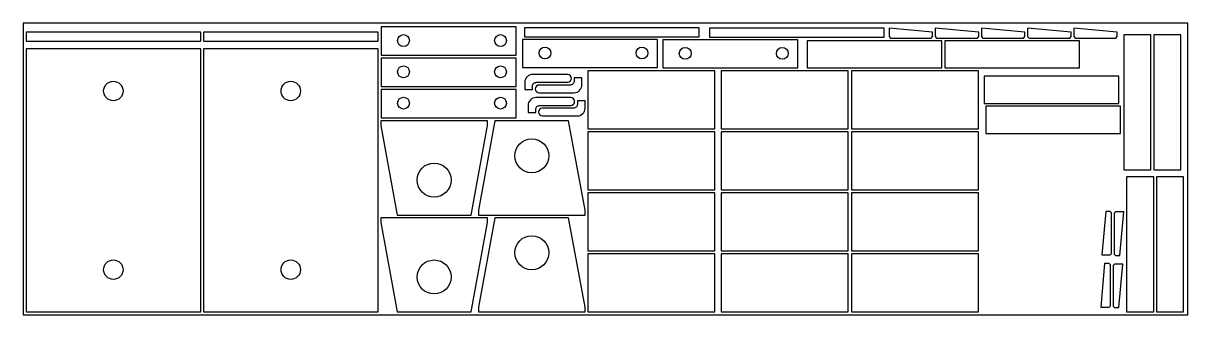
# Model space of a CAD drawing. Header units: metres. Extents: x 0 to 6000, y 0 to 1500.
import ezdxf

# ---------------------------------------------------------------- set-up
doc = ezdxf.new("R2010")
doc.units = ezdxf.units.M

msp = doc.modelspace()

# ---------------------------------------------------------------- linework, layer by layer
for points in [[(0, 0), (6000, 0), (6000, 1500), (0, 1500)], [(14, 1408.2), (914, 1408.2), (914, 1454.2), (14, 1454.2)], [(928.1, 1408.5), (1828.1, 1408.5), (1828.1, 1454.5), (928.1, 1454.5)], [(1844.1, 1481.2), (1844.1, 1336.2), (2539.1, 1336.2), (2539.1, 1481.2)], [(2582.8, 1431.2), (3482.8, 1431.2), (3482.8, 1477.2), (2582.8, 1477.2)], [(3535.9, 1429.3), (4435.9, 1429.3), (4435.9, 1475.3), (3535.9, 1475.3)], [(4468.3, 1424.3), (4678.3, 1424.3), (4685.3, 1431.3), (4685.3, 1454.3), (4461.3, 1474.3), (4461.3, 1431.3)], [(4706.3, 1424.3), (4916.3, 1424.3), (4923.3, 1431.3), (4923.3, 1454.3), (4699.3, 1474.3), (4699.3, 1431.3)], [(4944.3, 1424.3), (5154.3, 1424.3), (5161.3, 1431.3), (5161.3, 1454.3), (4937.3, 1474.3), (4937.3, 1431.3)], [(5182.3, 1424.3), (5392.3, 1424.3), (5399.3, 1431.3), (5399.3, 1454.3), (5175.3, 1474.3), (5175.3, 1431.3)], [(5420.3, 1424.3), (5630.3, 1424.3), (5637.3, 1431.3), (5637.3, 1454.3), (5413.3, 1474.3), (5413.3, 1431.3)], [(5810.6, 1440.9), (5670.6, 1440.9), (5670.6, 745.9), (5810.6, 745.9)], [(5964.6, 1440.9), (5824.6, 1440.9), (5824.6, 745.9), (5964.6, 745.9)], [(2572.9, 1417.1), (2572.9, 1272.1), (3267.9, 1272.1), (3267.9, 1417.1)], [(3295.8, 1415.2), (3295.8, 1270.2), (3990.8, 1270.2), (3990.8, 1415.2)], [(4038.6, 1410.2), (4038.6, 1270.2), (4733.6, 1270.2), (4733.6, 1410.2)], [(4747.7, 1410.2), (4747.7, 1270.2), (5442.7, 1270.2), (5442.7, 1410.2)], [(14, 1369.1), (14, 14), (914, 14), (914, 1369.1)], [(928.1, 1369.1), (928.1, 14), (1828.1, 14), (1828.1, 1369.1)], [(1844.1, 1320.2), (1844.1, 1175.2), (2539.1, 1175.2), (2539.1, 1320.2)], [(2909.1, 956.1), (3564.1, 956.1), (3564.1, 1256.1), (2909.1, 1256.1)], [(3596.1, 956.2), (4251.1, 956.2), (4251.1, 1256.2), (3596.1, 1256.2)], [(4267.2, 956.2), (4922.2, 956.2), (4922.2, 1256.2), (4267.2, 1256.2)], [(4950.4, 1227.3), (4950.4, 1087.3), (5645.4, 1087.3), (5645.4, 1227.3)], [(1844.1, 1159.1), (1844.1, 1014.1), (2539.1, 1014.1), (2539.1, 1159.1)], [(4959.3, 1073.3), (4959.3, 933.3), (5654.3, 933.3), (5654.3, 1073.3)], [(1927.1, 513.1), (2307.1, 513.1), (2392.1, 973.1), (2392.1, 998.1), (1842.1, 998.1), (1842.1, 973.1)], [(2810, 998.1), (2430, 998.1), (2345, 538.1), (2345, 513.1), (2895, 513.1), (2895, 538.1)], [(2909.1, 642.1), (3564.1, 642.1), (3564.1, 942.1), (2909.1, 942.1)], [(3596.1, 642.1), (4251.1, 642.1), (4251.1, 942.1), (3596.1, 942.1)], [(4267.2, 642.1), (4922.2, 642.1), (4922.2, 942.1), (4267.2, 942.1)], [(5824.8, 709), (5684.8, 709), (5684.8, 14), (5824.8, 14)], [(5978.9, 709), (5838.9, 709), (5838.9, 14), (5978.9, 14)], [(2909.1, 328.1), (3564.1, 328.1), (3564.1, 628.1), (2909.1, 628.1)], [(3596.1, 328.1), (4251.1, 328.1), (4251.1, 628.1), (3596.1, 628.1)], [(4267.2, 328.1), (4922.2, 328.1), (4922.2, 628.1), (4267.2, 628.1)], [(1927.1, 14), (2307.1, 14), (2392.1, 474), (2392.1, 499), (1842.1, 499), (1842.1, 474)], [(2810, 499), (2430, 499), (2345, 39), (2345, 14), (2895, 14), (2895, 39)], [(5607.4, 314.9), (5607.4, 524.9), (5600.4, 531.9), (5577.4, 531.9), (5557.4, 307.9), (5600.4, 307.9)], [(5620.8, 522), (5620.8, 312), (5627.8, 305), (5650.8, 305), (5670.8, 529), (5627.8, 529)], [(2909.1, 14), (3564.1, 14), (3564.1, 314), (2909.1, 314)], [(3596.1, 14), (4251.1, 14), (4251.1, 314), (3596.1, 314)], [(4267.2, 14), (4922.2, 14), (4922.2, 314), (4267.2, 314)], [(5601.9, 46.2), (5601.9, 256.2), (5594.9, 263.2), (5571.9, 263.2), (5551.9, 39.2), (5594.9, 39.2)], [(5615.2, 253.3), (5615.2, 43.3), (5622.2, 36.3), (5645.2, 36.3), (5665.2, 260.3), (5622.2, 260.3)]]:
    msp.add_lwpolyline(points, close=True)
for points in [[(1959.1, 1441.7, -1), (1959.1, 1380.7, -1)], [(2459.1, 1441.7, -1), (2459.1, 1380.7, -1)], [(2687.9, 1377.6, -1), (2687.9, 1316.6, -1)], [(3187.9, 1377.6, -1), (3187.9, 1316.6, -1)], [(3410.8, 1375.8, -1), (3410.8, 1314.8, -1)], [(3910.8, 1375.8, -1), (3910.8, 1314.8, -1)], [(1959.1, 1280.7, -1), (1959.1, 1219.7, -1)], [(2459.1, 1280.7, -1), (2459.1, 1219.7, -1)], [(464.1, 1201.6, -1), (464.1, 1101.6, -1)], [(1378.1, 1201.6, -1), (1378.1, 1101.6, -1)], [(2644.3, 1196.5), (2804.3, 1196.5, 1), (2804.3, 1236.5), (2624.3, 1236.5, 0.414214), (2584.3, 1196.5), (2584.3, 1159.5), (2624.3, 1159.5), (2624.3, 1176.5, -0.414214)], [(2818.3, 1182.4), (2658.3, 1182.4, 1), (2658.3, 1142.4), (2838.3, 1142.4, 0.414214), (2878.3, 1182.4), (2878.3, 1219.4), (2838.3, 1219.4), (2838.3, 1202.4, -0.414214)], [(1959.1, 1119.6, -1), (1959.1, 1058.6, -1)], [(2459.1, 1119.6, -1), (2459.1, 1058.6, -1)], [(2661, 1077.3), (2821, 1077.3, 1), (2821, 1117.3), (2641, 1117.3, 0.414214), (2601, 1077.3), (2601, 1040.3), (2641, 1040.3), (2641, 1057.3, -0.414214)], [(2835, 1063.2), (2675, 1063.2, 1), (2675, 1023.2), (2855, 1023.2, 0.414214), (2895, 1063.2), (2895, 1100.2), (2855, 1100.2), (2855, 1083.2, -0.414214)], [(2707.5, 818.1, -1), (2532.5, 818.1, -1)], [(2029.6, 693.1, -1), (2204.6, 693.1, -1)], [(2707.5, 319.1, -1), (2532.5, 319.1, -1)], [(464.1, 281.6, -1), (464.1, 181.6, -1)], [(1378.1, 281.6, -1), (1378.1, 181.6, -1)], [(2029.6, 194.1, -1), (2204.6, 194.1, -1)]]:
    msp.add_lwpolyline(points, format="xyb", close=True)

doc.saveas('drawing.dxf')
